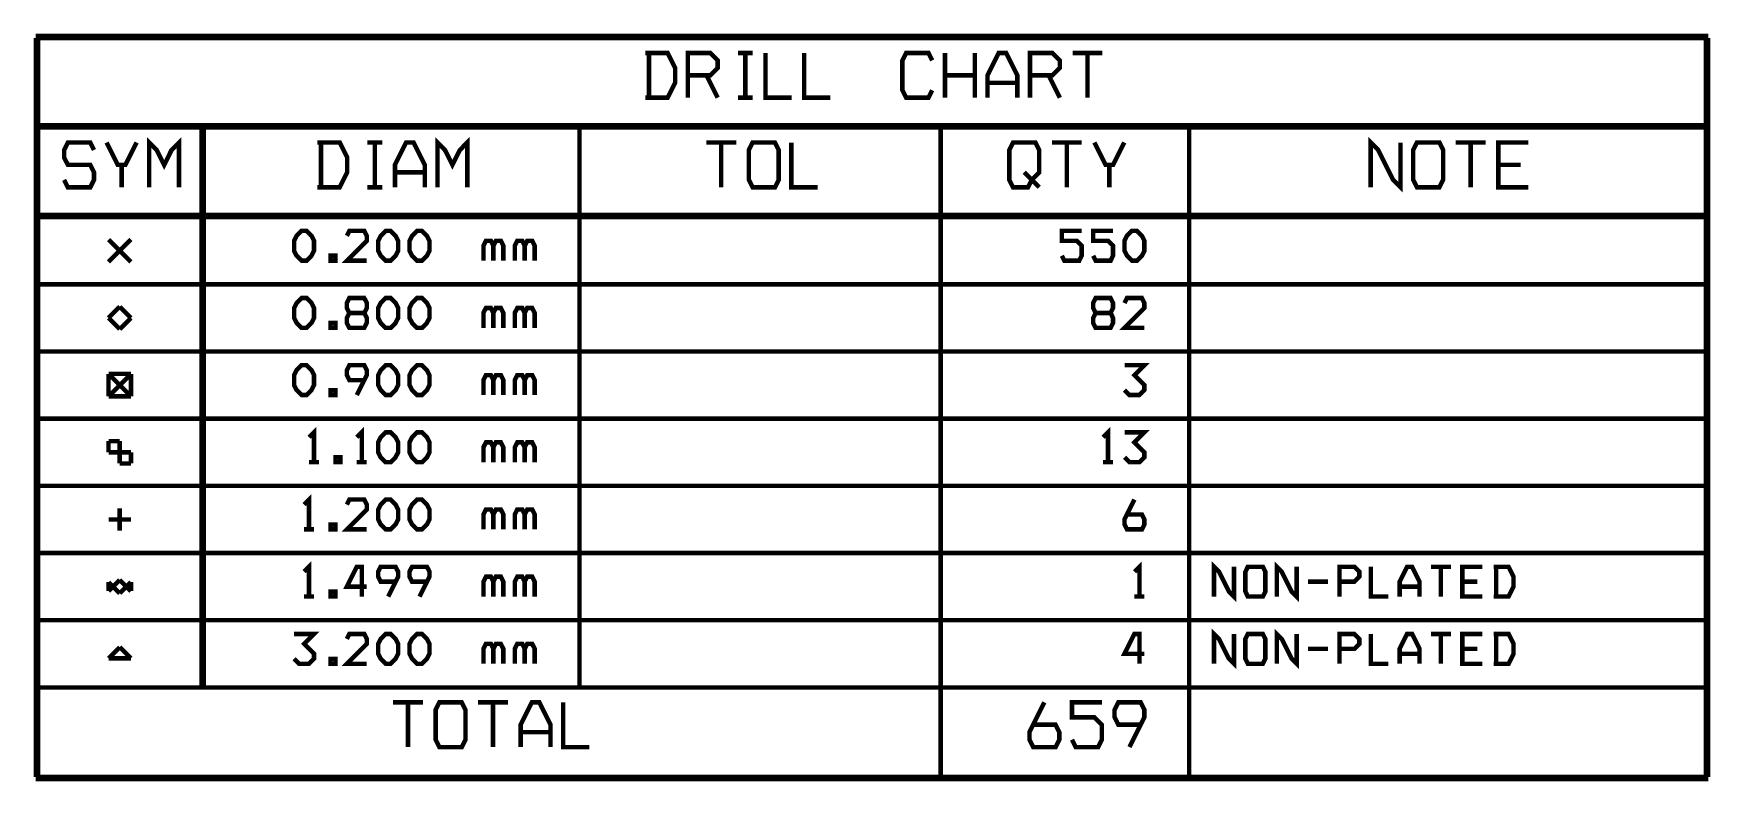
# Model space of a CAD drawing. Extents: x -3 to 92, y -53 to 125.
# Drawn here: x -3.2 to 91.9, y -52.6 to -10.2 of the extents above; entities that cross this region are included whole.
import ezdxf

# ---------------------------------------------------------------- set-up
doc = ezdxf.new("R2010")
doc.units = 0
doc.header["$MEASUREMENT"] = 0
doc.layers.add('23-325-0_DRD', color=2, linetype='CONTINUOUS')

msp = doc.modelspace()

# ---------------------------------------------------------------- linework, layer by layer
at = {"layer": '23-325-0_DRD', "const_width": 0.254}
for points in [[(91.821, -10.287), (-3.048, -10.287)], [(-3.048, -52.324), (-3.048, -10.414)], [(91.694, -10.414), (-2.921, -10.414)], [(-2.921, -52.324), (-2.921, -10.414)], [(91.694, -52.324), (91.694, -10.414)], [(91.821, -52.324), (91.821, -10.414)], [(31.52648, -13.79982), (32.79648, -13.79982), (33.22066, -12.954), (33.22066, -12.10818), (32.79648, -11.25982), (31.52648, -11.25982)], [(31.73984, -13.79982), (31.73984, -11.25982)], [(33.93948, -12.52982), (35.20948, -12.52982), (35.63366, -12.10818), (35.63366, -11.684), (35.20948, -11.25982), (33.93948, -11.25982), (33.93948, -13.79982)], [(37.62248, -11.25982), (36.77666, -11.25982)], [(37.20084, -13.79982), (37.20084, -11.25982)], [(39.82466, -13.79982), (38.34384, -13.79982), (38.34384, -11.25982)], [(42.02684, -13.79982), (40.54348, -13.79982), (40.54348, -11.25982)], [(47.80534, -13.37818), (47.59198, -13.79982), (46.32198, -13.79982), (46.11116, -13.37818), (46.11116, -11.684), (46.32198, -11.25982), (47.59198, -11.25982), (47.80534, -11.684)], [(48.52416, -13.79982), (48.52416, -11.25982)], [(50.21834, -13.79982), (50.21834, -11.25982)], [(52.63134, -13.79982), (52.63134, -12.52982), (51.99634, -11.25982), (51.57216, -11.25982), (50.93716, -12.52982), (50.93716, -13.79982)], [(53.35016, -12.52982), (54.62016, -12.52982), (55.04434, -12.10818), (55.04434, -11.684), (54.62016, -11.25982), (53.35016, -11.25982), (53.35016, -13.79982)], [(57.45734, -11.25982), (55.76316, -11.25982)], [(56.60898, -13.79982), (56.60898, -11.25982)], [(34.99866, -12.52982), (35.63366, -13.79982)], [(50.21834, -12.52982), (48.52416, -12.52982)], [(52.63134, -12.954), (50.93716, -12.954)], [(54.40934, -12.52982), (55.04434, -13.79982)], [(37.62248, -13.79982), (36.77666, -13.79982)], [(91.694, -15.367), (-2.921, -15.367)], [(91.694, -15.494), (-2.921, -15.494)], [(5.08, -18.87982), (5.08, -16.33982), (4.65582, -16.764), (4.23418, -17.60982), (3.81, -16.764), (3.38582, -16.33982), (3.38582, -18.87982)], [(6.35, -47.244), (6.35, -15.494)], [(6.477, -47.244), (6.477, -15.494)], [(21.42998, -18.87982), (21.42998, -16.33982), (21.00834, -16.764), (20.58416, -17.60982), (20.15998, -16.764), (19.73834, -16.33982), (19.73834, -18.87982)], [(27.79268, -47.244), (27.79268, -15.494)], [(48.28032, -52.324), (48.28032, -15.494)], [(62.37732, -52.324), (62.37732, -15.494)], [(74.36866, -16.33982), (74.36866, -18.87982), (73.94448, -18.45818), (73.09866, -16.764), (72.67448, -16.33982), (72.67448, -18.87982)], [(0.254, -16.764), (0.04318, -16.33982), (-1.22682, -16.33982), (-1.44018, -16.764), (-1.44018, -17.18818), (-1.22682, -17.60982), (0.04318, -17.60982), (0.254, -18.034), (0.254, -18.45818), (0.04318, -18.87982), (-1.22682, -18.87982), (-1.44018, -18.45818)], [(2.667, -16.33982), (2.032, -17.60982), (1.60782, -17.60982), (0.97282, -16.33982)], [(12.92098, -18.87982), (14.19098, -18.87982), (14.61516, -18.034), (14.61516, -17.18818), (14.19098, -16.33982), (12.92098, -16.33982)], [(13.13434, -18.87982), (13.13434, -16.33982)], [(16.60398, -16.33982), (15.75816, -16.33982)], [(16.18234, -18.87982), (16.18234, -16.33982)], [(19.01698, -18.87982), (19.01698, -17.60982), (18.38198, -16.33982), (17.96034, -16.33982), (17.32534, -17.60982), (17.32534, -18.87982)], [(36.68268, -16.33982), (34.9885, -16.33982)], [(35.83432, -18.87982), (35.83432, -16.33982)], [(37.61232, -18.87982), (37.4015, -18.45818), (37.4015, -16.764), (37.61232, -16.33982), (38.88232, -16.33982), (39.09568, -16.764), (39.09568, -18.45818), (38.88232, -18.87982), (37.61232, -18.87982)], [(41.29532, -18.87982), (39.8145, -18.87982), (39.8145, -16.33982)], [(52.17668, -18.45818), (52.3875, -18.87982), (53.23332, -18.87982), (53.44668, -18.45818), (53.86832, -18.034), (53.86832, -16.764), (53.6575, -16.33982), (52.3875, -16.33982), (52.17668, -16.764), (52.17668, -18.45818)], [(56.28132, -16.33982), (54.58968, -16.33982)], [(55.4355, -18.87982), (55.4355, -16.33982)], [(58.69432, -16.33982), (58.05932, -17.60982), (57.63768, -17.60982), (57.00268, -16.33982)], [(75.30084, -18.87982), (75.08748, -18.45818), (75.08748, -16.764), (75.30084, -16.33982), (76.57084, -16.33982), (76.78166, -16.764), (76.78166, -18.45818), (76.57084, -18.87982), (75.30084, -18.87982)], [(79.19466, -16.33982), (77.50048, -16.33982)], [(78.34884, -18.87982), (78.34884, -16.33982)], [(81.60766, -18.87982), (79.91348, -18.87982), (79.91348, -16.33982), (81.60766, -16.33982)], [(1.82118, -18.87982), (1.82118, -17.60982)], [(19.01698, -18.034), (17.32534, -18.034)], [(53.0225, -18.034), (53.86832, -18.87982)], [(57.8485, -18.87982), (57.8485, -17.60982)], [(81.18348, -17.60982), (79.91348, -17.60982)], [(16.60398, -18.87982), (15.75816, -18.87982)], [(91.694, -20.447), (-2.921, -20.447)], [(91.694, -20.574), (-2.921, -20.574)], [(2.3495, -21.844), (1.0795, -23.114)], [(2.3495, -23.114), (1.0795, -21.844)], [(12.02944, -23.04288), (11.7475, -22.76094), (11.60526, -22.479), (11.60526, -21.91512), (11.7475, -21.63318), (12.02944, -21.35124), (12.31138, -21.35124), (12.59332, -21.63318), (12.73556, -21.91512), (12.73556, -22.479), (12.59332, -22.76094), (12.31138, -23.04288), (12.02944, -23.04288)], [(15.72768, -23.04288), (14.59738, -23.04288), (15.72768, -21.91512), (15.72768, -21.63318), (15.58544, -21.35124), (14.73962, -21.35124), (14.59738, -21.63318)], [(16.79956, -23.04288), (16.51762, -22.76094), (16.37538, -22.479), (16.37538, -21.91512), (16.51762, -21.63318), (16.79956, -21.35124), (17.0815, -21.35124), (17.36344, -21.63318), (17.50568, -21.91512), (17.50568, -22.479), (17.36344, -22.76094), (17.0815, -23.04288), (16.79956, -23.04288)], [(18.57756, -23.04288), (18.29562, -22.76094), (18.15338, -22.479), (18.15338, -21.91512), (18.29562, -21.63318), (18.57756, -21.35124), (18.8595, -21.35124), (19.14144, -21.63318), (19.28368, -21.91512), (19.28368, -22.479), (19.14144, -22.76094), (18.8595, -23.04288), (18.57756, -23.04288)], [(23.47468, -23.04288), (23.47468, -22.19706), (23.33244, -21.91512), (23.0505, -21.91512), (22.90826, -22.19706), (22.76856, -21.91512), (22.48662, -21.91512), (22.34438, -22.19706), (22.34438, -23.04288)], [(25.25268, -23.04288), (25.25268, -22.19706), (25.11044, -21.91512), (24.8285, -21.91512), (24.68626, -22.19706), (24.54656, -21.91512), (24.26462, -21.91512), (24.12238, -22.19706), (24.12238, -23.04288)], [(55.15356, -22.76094), (55.29326, -23.04288), (56.14162, -23.04288), (56.28132, -22.76094), (56.28132, -22.19706), (55.99938, -21.91512), (55.15356, -21.91512), (55.15356, -21.35124), (56.28132, -21.35124)], [(56.93156, -22.76094), (57.07126, -23.04288), (57.91962, -23.04288), (58.05932, -22.76094), (58.05932, -22.19706), (57.77738, -21.91512), (56.93156, -21.91512), (56.93156, -21.35124), (58.05932, -21.35124)], [(59.1312, -23.04288), (58.84926, -22.76094), (58.70956, -22.479), (58.70956, -21.91512), (58.84926, -21.63318), (59.1312, -21.35124), (59.41568, -21.35124), (59.69762, -21.63318), (59.83732, -21.91512), (59.83732, -22.479), (59.69762, -22.76094), (59.41568, -23.04288), (59.1312, -23.04288)], [(13.66774, -23.04288), (13.94968, -23.04288), (13.94968, -22.76094), (13.66774, -22.76094), (13.66774, -23.04288)], [(22.90826, -23.04288), (22.90826, -22.19706)], [(24.68626, -23.04288), (24.68626, -22.19706)], [(91.694, -24.384), (-2.921, -24.384)], [(1.7145, -25.654), (1.0795, -26.289)], [(2.3495, -26.289), (1.7145, -25.654)], [(12.02944, -26.85288), (11.7475, -26.57094), (11.60526, -26.289), (11.60526, -25.72512), (11.7475, -25.44318), (12.02944, -25.16124), (12.31138, -25.16124), (12.59332, -25.44318), (12.73556, -25.72512), (12.73556, -26.289), (12.59332, -26.57094), (12.31138, -26.85288), (12.02944, -26.85288)], [(15.58544, -26.00706), (15.72768, -25.72512), (15.72768, -25.44318), (15.58544, -25.16124), (14.73962, -25.16124), (14.59738, -25.44318), (14.59738, -25.72512), (14.73962, -26.00706), (15.58544, -26.00706), (15.72768, -26.289), (15.72768, -26.57094), (15.58544, -26.85288), (14.73962, -26.85288), (14.59738, -26.57094), (14.59738, -26.289), (14.73962, -26.00706)], [(16.79956, -26.85288), (16.51762, -26.57094), (16.37538, -26.289), (16.37538, -25.72512), (16.51762, -25.44318), (16.79956, -25.16124), (17.0815, -25.16124), (17.36344, -25.44318), (17.50568, -25.72512), (17.50568, -26.289), (17.36344, -26.57094), (17.0815, -26.85288), (16.79956, -26.85288)], [(18.57756, -26.85288), (18.29562, -26.57094), (18.15338, -26.289), (18.15338, -25.72512), (18.29562, -25.44318), (18.57756, -25.16124), (18.8595, -25.16124), (19.14144, -25.44318), (19.28368, -25.72512), (19.28368, -26.289), (19.14144, -26.57094), (18.8595, -26.85288), (18.57756, -26.85288)], [(23.47468, -26.85288), (23.47468, -26.00706), (23.33244, -25.72512), (23.0505, -25.72512), (22.90826, -26.00706), (22.76856, -25.72512), (22.48662, -25.72512), (22.34438, -26.00706), (22.34438, -26.85288)], [(25.25268, -26.85288), (25.25268, -26.00706), (25.11044, -25.72512), (24.8285, -25.72512), (24.68626, -26.00706), (24.54656, -25.72512), (24.26462, -25.72512), (24.12238, -26.00706), (24.12238, -26.85288)], [(57.91962, -26.00706), (58.05932, -25.72512), (58.05932, -25.44318), (57.91962, -25.16124), (57.07126, -25.16124), (56.93156, -25.44318), (56.93156, -25.72512), (57.07126, -26.00706), (57.91962, -26.00706), (58.05932, -26.289), (58.05932, -26.57094), (57.91962, -26.85288), (57.07126, -26.85288), (56.93156, -26.57094), (56.93156, -26.289), (57.07126, -26.00706)], [(59.83732, -26.85288), (58.70956, -26.85288), (59.83732, -25.72512), (59.83732, -25.44318), (59.69762, -25.16124), (58.84926, -25.16124), (58.70956, -25.44318)], [(1.0795, -26.289), (1.7145, -26.924)], [(1.7145, -26.924), (2.3495, -26.289)], [(13.66774, -26.85288), (13.94968, -26.85288), (13.94968, -26.57094), (13.66774, -26.57094), (13.66774, -26.85288)], [(22.90826, -26.85288), (22.90826, -26.00706)], [(24.68626, -26.85288), (24.68626, -26.00706)], [(91.694, -28.194), (-2.921, -28.194)], [(1.0795, -29.464), (1.0795, -30.734)], [(2.3495, -29.464), (1.0795, -29.464)], [(2.3495, -29.464), (1.0795, -30.734)], [(2.3495, -30.734), (1.0795, -29.464)], [(2.3495, -30.734), (2.3495, -29.464)], [(12.02944, -30.66288), (11.7475, -30.38094), (11.60526, -30.099), (11.60526, -29.53512), (11.7475, -29.25318), (12.02944, -28.97124), (12.31138, -28.97124), (12.59332, -29.25318), (12.73556, -29.53512), (12.73556, -30.099), (12.59332, -30.38094), (12.31138, -30.66288), (12.02944, -30.66288)], [(15.58544, -29.81706), (14.73962, -29.81706), (14.59738, -29.53512), (14.59738, -29.25318), (14.73962, -28.97124), (15.58544, -28.97124), (15.72768, -29.25318), (15.72768, -29.53512), (15.16126, -30.66288)], [(16.79956, -30.66288), (16.51762, -30.38094), (16.37538, -30.099), (16.37538, -29.53512), (16.51762, -29.25318), (16.79956, -28.97124), (17.0815, -28.97124), (17.36344, -29.25318), (17.50568, -29.53512), (17.50568, -30.099), (17.36344, -30.38094), (17.0815, -30.66288), (16.79956, -30.66288)], [(18.57756, -30.66288), (18.29562, -30.38094), (18.15338, -30.099), (18.15338, -29.53512), (18.29562, -29.25318), (18.57756, -28.97124), (18.8595, -28.97124), (19.14144, -29.25318), (19.28368, -29.53512), (19.28368, -30.099), (19.14144, -30.38094), (18.8595, -30.66288), (18.57756, -30.66288)], [(23.47468, -30.66288), (23.47468, -29.81706), (23.33244, -29.53512), (23.0505, -29.53512), (22.90826, -29.81706), (22.76856, -29.53512), (22.48662, -29.53512), (22.34438, -29.81706), (22.34438, -30.66288)], [(25.25268, -30.66288), (25.25268, -29.81706), (25.11044, -29.53512), (24.8285, -29.53512), (24.68626, -29.81706), (24.54656, -29.53512), (24.26462, -29.53512), (24.12238, -29.81706), (24.12238, -30.66288)], [(58.70956, -30.38094), (58.9915, -30.66288), (59.55538, -30.66288), (59.83732, -30.38094), (59.83732, -30.099), (59.27344, -29.53512), (59.83732, -28.97124), (58.70956, -28.97124)], [(13.66774, -30.66288), (13.94968, -30.66288), (13.94968, -30.38094), (13.66774, -30.38094), (13.66774, -30.66288)], [(22.90826, -30.66288), (22.90826, -29.81706)], [(24.68626, -30.66288), (24.68626, -29.81706)], [(1.0795, -30.734), (2.3495, -30.734)], [(91.694, -32.004), (-2.921, -32.004)], [(1.0795, -33.274), (1.0795, -33.909)], [(1.7145, -33.274), (1.0795, -33.274)], [(1.7145, -34.544), (1.7145, -33.274)], [(12.73556, -34.47288), (12.73556, -32.78124), (12.45362, -33.06318)], [(15.4432, -34.47288), (15.4432, -32.78124), (15.16126, -33.06318)], [(16.79956, -34.47288), (16.51762, -34.19094), (16.37538, -33.909), (16.37538, -33.34512), (16.51762, -33.06318), (16.79956, -32.78124), (17.0815, -32.78124), (17.36344, -33.06318), (17.50568, -33.34512), (17.50568, -33.909), (17.36344, -34.19094), (17.0815, -34.47288), (16.79956, -34.47288)], [(18.57756, -34.47288), (18.29562, -34.19094), (18.15338, -33.909), (18.15338, -33.34512), (18.29562, -33.06318), (18.57756, -32.78124), (18.8595, -32.78124), (19.14144, -33.06318), (19.28368, -33.34512), (19.28368, -33.909), (19.14144, -34.19094), (18.8595, -34.47288), (18.57756, -34.47288)], [(23.47468, -34.47288), (23.47468, -33.62706), (23.33244, -33.34512), (23.0505, -33.34512), (22.90826, -33.62706), (22.76856, -33.34512), (22.48662, -33.34512), (22.34438, -33.62706), (22.34438, -34.47288)], [(25.25268, -34.47288), (25.25268, -33.62706), (25.11044, -33.34512), (24.8285, -33.34512), (24.68626, -33.62706), (24.54656, -33.34512), (24.26462, -33.34512), (24.12238, -33.62706), (24.12238, -34.47288)], [(57.77738, -34.47288), (57.77738, -32.78124), (57.49544, -33.06318)], [(58.70956, -34.19094), (58.9915, -34.47288), (59.55538, -34.47288), (59.83732, -34.19094), (59.83732, -33.909), (59.27344, -33.34512), (59.83732, -32.78124), (58.70956, -32.78124)], [(1.0795, -33.909), (2.3495, -33.909)], [(2.3495, -33.909), (2.3495, -34.544)], [(13.94968, -34.47288), (14.23162, -34.47288), (14.23162, -34.19094), (13.94968, -34.19094), (13.94968, -34.47288)], [(22.90826, -34.47288), (22.90826, -33.62706)], [(24.68626, -34.47288), (24.68626, -33.62706)], [(2.3495, -34.544), (1.7145, -34.544)], [(13.0175, -34.47288), (12.45362, -34.47288)], [(15.72768, -34.47288), (15.16126, -34.47288)], [(58.05932, -34.47288), (57.49544, -34.47288)], [(91.694, -35.814), (-2.921, -35.814)], [(1.7145, -37.084), (1.7145, -38.354)], [(12.45362, -38.28288), (12.45362, -36.59124), (12.17168, -36.87318)], [(15.72768, -38.28288), (14.59738, -38.28288), (15.72768, -37.15512), (15.72768, -36.87318), (15.58544, -36.59124), (14.73962, -36.59124), (14.59738, -36.87318)], [(16.79956, -38.28288), (16.51762, -38.00094), (16.37538, -37.719), (16.37538, -37.15512), (16.51762, -36.87318), (16.79956, -36.59124), (17.0815, -36.59124), (17.36344, -36.87318), (17.50568, -37.15512), (17.50568, -37.719), (17.36344, -38.00094), (17.0815, -38.28288), (16.79956, -38.28288)], [(18.57756, -38.28288), (18.29562, -38.00094), (18.15338, -37.719), (18.15338, -37.15512), (18.29562, -36.87318), (18.57756, -36.59124), (18.8595, -36.59124), (19.14144, -36.87318), (19.28368, -37.15512), (19.28368, -37.719), (19.14144, -38.00094), (18.8595, -38.28288), (18.57756, -38.28288)], [(23.47468, -38.28288), (23.47468, -37.43706), (23.33244, -37.15512), (23.0505, -37.15512), (22.90826, -37.43706), (22.76856, -37.15512), (22.48662, -37.15512), (22.34438, -37.43706), (22.34438, -38.28288)], [(25.25268, -38.28288), (25.25268, -37.43706), (25.11044, -37.15512), (24.8285, -37.15512), (24.68626, -37.43706), (24.54656, -37.15512), (24.26462, -37.15512), (24.12238, -37.43706), (24.12238, -38.28288)], [(58.84926, -37.43706), (59.69762, -37.43706), (59.83732, -37.719), (59.83732, -38.00094), (59.69762, -38.28288), (58.84926, -38.28288), (58.70956, -38.00094), (58.70956, -37.719), (59.27344, -36.59124)], [(2.3495, -37.719), (1.0795, -37.719)], [(13.66774, -38.28288), (13.94968, -38.28288), (13.94968, -38.00094), (13.66774, -38.00094), (13.66774, -38.28288)], [(22.90826, -38.28288), (22.90826, -37.43706)], [(24.68626, -38.28288), (24.68626, -37.43706)], [(12.73556, -38.28288), (12.17168, -38.28288)], [(91.694, -39.624), (-2.921, -39.624)], [(12.45362, -42.09288), (12.45362, -40.40124), (12.17168, -40.68318)], [(15.72768, -41.529), (14.59738, -41.529), (15.16126, -40.40124), (15.4432, -40.40124), (15.4432, -42.09288)], [(17.36344, -41.24706), (16.51762, -41.24706), (16.37538, -40.96512), (16.37538, -40.68318), (16.51762, -40.40124), (17.36344, -40.40124), (17.50568, -40.68318), (17.50568, -40.96512), (16.93926, -42.09288)], [(19.14144, -41.24706), (18.29562, -41.24706), (18.15338, -40.96512), (18.15338, -40.68318), (18.29562, -40.40124), (19.14144, -40.40124), (19.28368, -40.68318), (19.28368, -40.96512), (18.71726, -42.09288)], [(23.47468, -42.09288), (23.47468, -41.24706), (23.33244, -40.96512), (23.0505, -40.96512), (22.90826, -41.24706), (22.76856, -40.96512), (22.48662, -40.96512), (22.34438, -41.24706), (22.34438, -42.09288)], [(25.25268, -42.09288), (25.25268, -41.24706), (25.11044, -40.96512), (24.8285, -40.96512), (24.68626, -41.24706), (24.54656, -40.96512), (24.26462, -40.96512), (24.12238, -41.24706), (24.12238, -42.09288)], [(59.55538, -42.09288), (59.55538, -40.40124), (59.27344, -40.68318)], [(64.91732, -40.40124), (64.91732, -42.09288), (64.63538, -41.81094), (64.0715, -40.68318), (63.78956, -40.40124), (63.78956, -42.09288)], [(65.70726, -42.09288), (65.56756, -41.81094), (65.56756, -40.68318), (65.70726, -40.40124), (66.55562, -40.40124), (66.69532, -40.68318), (66.69532, -41.81094), (66.55562, -42.09288), (65.70726, -42.09288)], [(68.47332, -40.40124), (68.47332, -42.09288), (68.19138, -41.81094), (67.6275, -40.68318), (67.34556, -40.40124), (67.34556, -42.09288)], [(70.90156, -41.24706), (71.74738, -41.24706), (72.02932, -40.96512), (72.02932, -40.68318), (71.74738, -40.40124), (70.90156, -40.40124), (70.90156, -42.09288)], [(73.66762, -42.09288), (72.67956, -42.09288), (72.67956, -40.40124)], [(75.44562, -42.09288), (75.44562, -41.24706), (75.02144, -40.40124), (74.7395, -40.40124), (74.31532, -41.24706), (74.31532, -42.09288)], [(77.22362, -40.40124), (76.09332, -40.40124)], [(76.6572, -42.09288), (76.6572, -40.40124)], [(79.00162, -42.09288), (77.87132, -42.09288), (77.87132, -40.40124), (79.00162, -40.40124)], [(79.64932, -42.09288), (80.49514, -42.09288), (80.77962, -41.529), (80.77962, -40.96512), (80.49514, -40.40124), (79.64932, -40.40124)], [(79.79156, -42.09288), (79.79156, -40.40124)], [(1.0795, -41.783), (1.7145, -41.148)], [(1.0795, -41.275), (1.0795, -41.783)], [(1.7145, -41.91), (1.0795, -41.275)], [(1.7145, -41.148), (2.3495, -41.783)], [(2.3495, -41.275), (1.7145, -41.91)], [(2.3495, -41.783), (2.3495, -41.275)], [(13.66774, -42.09288), (13.94968, -42.09288), (13.94968, -41.81094), (13.66774, -41.81094), (13.66774, -42.09288)], [(22.90826, -42.09288), (22.90826, -41.24706)], [(24.68626, -42.09288), (24.68626, -41.24706)], [(70.25132, -41.24706), (69.12356, -41.24706)], [(75.44562, -41.529), (74.31532, -41.529)], [(78.71714, -41.24706), (77.87132, -41.24706)], [(12.73556, -42.09288), (12.17168, -42.09288)], [(59.83732, -42.09288), (59.27344, -42.09288)], [(91.694, -43.434), (-2.921, -43.434)], [(11.60526, -45.62094), (11.88974, -45.90288), (12.45362, -45.90288), (12.73556, -45.62094), (12.73556, -45.339), (12.17168, -44.77512), (12.73556, -44.21124), (11.60526, -44.21124)], [(15.72768, -45.90288), (14.59738, -45.90288), (15.72768, -44.77512), (15.72768, -44.49318), (15.58544, -44.21124), (14.73962, -44.21124), (14.59738, -44.49318)], [(16.79956, -45.90288), (16.51762, -45.62094), (16.37538, -45.339), (16.37538, -44.77512), (16.51762, -44.49318), (16.79956, -44.21124), (17.0815, -44.21124), (17.36344, -44.49318), (17.50568, -44.77512), (17.50568, -45.339), (17.36344, -45.62094), (17.0815, -45.90288), (16.79956, -45.90288)], [(18.57756, -45.90288), (18.29562, -45.62094), (18.15338, -45.339), (18.15338, -44.77512), (18.29562, -44.49318), (18.57756, -44.21124), (18.8595, -44.21124), (19.14144, -44.49318), (19.28368, -44.77512), (19.28368, -45.339), (19.14144, -45.62094), (18.8595, -45.90288), (18.57756, -45.90288)], [(23.47468, -45.90288), (23.47468, -45.05706), (23.33244, -44.77512), (23.0505, -44.77512), (22.90826, -45.05706), (22.76856, -44.77512), (22.48662, -44.77512), (22.34438, -45.05706), (22.34438, -45.90288)], [(25.25268, -45.90288), (25.25268, -45.05706), (25.11044, -44.77512), (24.8285, -44.77512), (24.68626, -45.05706), (24.54656, -44.77512), (24.26462, -44.77512), (24.12238, -45.05706), (24.12238, -45.90288)], [(59.83732, -45.339), (58.70956, -45.339), (59.27344, -44.21124), (59.55538, -44.21124), (59.55538, -45.90288)], [(64.91732, -44.21124), (64.91732, -45.90288), (64.63538, -45.62094), (64.0715, -44.49318), (63.78956, -44.21124), (63.78956, -45.90288)], [(65.70726, -45.90288), (65.56756, -45.62094), (65.56756, -44.49318), (65.70726, -44.21124), (66.55562, -44.21124), (66.69532, -44.49318), (66.69532, -45.62094), (66.55562, -45.90288), (65.70726, -45.90288)], [(68.47332, -44.21124), (68.47332, -45.90288), (68.19138, -45.62094), (67.6275, -44.49318), (67.34556, -44.21124), (67.34556, -45.90288)], [(70.90156, -45.05706), (71.74738, -45.05706), (72.02932, -44.77512), (72.02932, -44.49318), (71.74738, -44.21124), (70.90156, -44.21124), (70.90156, -45.90288)], [(73.66762, -45.90288), (72.67956, -45.90288), (72.67956, -44.21124)], [(75.44562, -45.90288), (75.44562, -45.05706), (75.02144, -44.21124), (74.7395, -44.21124), (74.31532, -45.05706), (74.31532, -45.90288)], [(77.22362, -44.21124), (76.09332, -44.21124)], [(76.6572, -45.90288), (76.6572, -44.21124)], [(79.00162, -45.90288), (77.87132, -45.90288), (77.87132, -44.21124), (79.00162, -44.21124)], [(79.64932, -45.90288), (80.49514, -45.90288), (80.77962, -45.339), (80.77962, -44.77512), (80.49514, -44.21124), (79.64932, -44.21124)], [(79.79156, -45.90288), (79.79156, -44.21124)], [(1.7145, -44.958), (1.0795, -45.593)], [(1.0795, -45.593), (2.3495, -45.593)], [(2.3495, -45.593), (1.7145, -44.958)], [(13.66774, -45.90288), (13.94968, -45.90288), (13.94968, -45.62094), (13.66774, -45.62094), (13.66774, -45.90288)], [(22.90826, -45.90288), (22.90826, -45.05706)], [(24.68626, -45.90288), (24.68626, -45.05706)], [(70.25132, -45.05706), (69.12356, -45.05706)], [(75.44562, -45.339), (74.31532, -45.339)], [(78.71714, -45.05706), (77.87132, -45.05706)], [(91.694, -47.244), (-2.921, -47.244)], [(18.91284, -48.08982), (17.21866, -48.08982)], [(18.06448, -50.62982), (18.06448, -48.08982)], [(19.84248, -50.62982), (19.63166, -50.20818), (19.63166, -48.514), (19.84248, -48.08982), (21.11248, -48.08982), (21.32584, -48.514), (21.32584, -50.20818), (21.11248, -50.62982), (19.84248, -50.62982)], [(23.73884, -48.08982), (22.04466, -48.08982)], [(22.89048, -50.62982), (22.89048, -48.08982)], [(26.15184, -50.62982), (26.15184, -49.35982), (25.51684, -48.08982), (25.09266, -48.08982), (24.45766, -49.35982), (24.45766, -50.62982)], [(28.35148, -50.62982), (26.87066, -50.62982), (26.87066, -48.08982)], [(53.5305, -49.35982), (54.8005, -49.35982), (55.01132, -49.784), (55.01132, -50.20818), (54.8005, -50.62982), (53.5305, -50.62982), (53.31968, -50.20818), (53.31968, -49.784), (54.1655, -48.08982)], [(55.73268, -50.20818), (55.9435, -50.62982), (57.2135, -50.62982), (57.42432, -50.20818), (57.42432, -49.35982), (57.00268, -48.93818), (55.73268, -48.93818), (55.73268, -48.08982), (57.42432, -48.08982)], [(59.6265, -49.35982), (58.3565, -49.35982), (58.14568, -48.93818), (58.14568, -48.514), (58.3565, -48.08982), (59.6265, -48.08982), (59.83732, -48.514), (59.83732, -48.93818), (58.9915, -50.62982)], [(26.15184, -49.784), (24.45766, -49.784)], [(91.694, -52.324), (-2.921, -52.324)], [(91.821, -52.451), (-3.048, -52.451)]]:
    msp.add_lwpolyline(points, dxfattribs=at)

doc.saveas('drawing.dxf')
